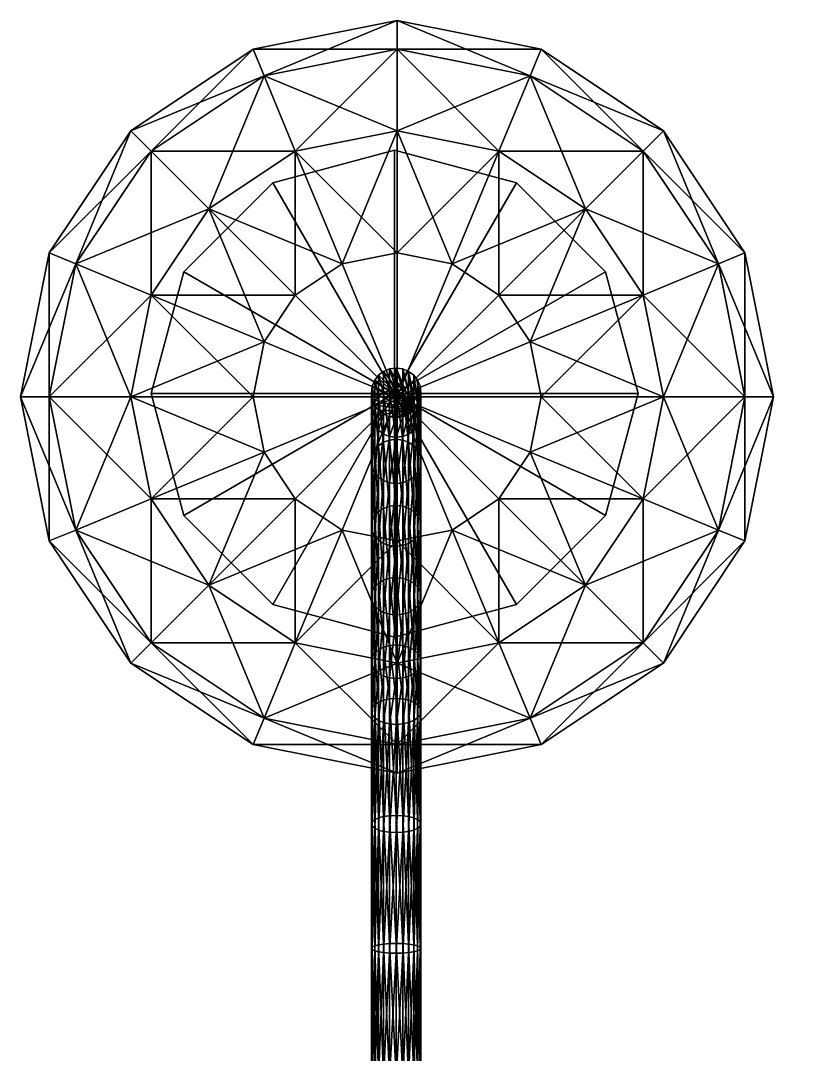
# Model space of a CAD drawing. Extents: x 35 to 534, y -239 to 258.
# Drawn here: x 225.7 to 343.9, y 101 to 257.6 of the extents above; entities that cross this region are included whole.
import ezdxf

# ---------------------------------------------------------------- set-up
doc = ezdxf.new("R2010")
doc.units = 0
doc.header["$MEASUREMENT"] = 0
doc.layers.add('SPHERE02', color=250, linetype='CONTINUOUS')

msp = doc.modelspace()

# ---------------------------------------------------------------- meshes
at = {"layer": 'SPHERE02'}
mesh = msp.add_polyface(dxfattribs=at)
corners = [(282.68, 200.58, 1203.6), (274.33, 220.73, 1199.26), (267.25, 216, 1199.26), (262.52, 208.92, 1199.26), (260.86, 200.58, 1199.26), (282.68, 222.39, 1199.26), (282.68, 240.89, 1186.91), (267.25, 237.82, 1186.91), (254.17, 229.08, 1186.91), (245.43, 216, 1186.91), (282.68, 253.25, 1168.41), (262.52, 249.24, 1168.41), (245.43, 237.82, 1168.41), (282.68, 257.59, 1146.59), (260.86, 253.25, 1146.59), (282.68, 253.25, 1124.78), (262.52, 249.24, 1124.78), (282.68, 240.89, 1106.28), (267.25, 237.82, 1106.28), (254.17, 229.08, 1106.28), (274.33, 220.73, 1093.92), (267.25, 216, 1093.92), (262.52, 208.92, 1093.92), (282.68, 200.58, 1089.58), (260.86, 200.58, 1093.92), (282.3, 201.08, 1095.43), (282.3, 237.97, 1095.43), (263.86, 233.03, 1095.43), (250.36, 219.53, 1095.43), (245.42, 201.08, 1095.43), (282.3, 237.97, 1095.43), (263.86, 233.03, 1095.43), (250.36, 219.53, 1095.43), (282.3, 237.97, 1079.83), (263.86, 233.03, 1079.83), (250.36, 219.53, 1079.83), (282.3, 237.97, 1079.83), (263.86, 233.03, 1079.83), (250.36, 219.53, 1079.83), (282.3, 201.08, 1079.83), (278.9, 200.21, 1084.39), (278.77, 201.21, 1084.36), (278.77, 198.08, 1066.02), (278.9, 202.2, 1084.34), (278.9, 199.05, 1065.73)]
mesh.append_faces([[corners[k] for k in face] for face in [(5, 7, 1, 5), (1, 8, 2, 1), (2, 9, 3, 2), (6, 11, 7, 6), (10, 14, 11, 10), (13, 16, 14, 13), (15, 18, 16, 15), (17, 20, 18, 17), (18, 21, 19, 18), (26, 31, 27, 26), (30, 34, 31, 30), (33, 37, 34, 33), (36, 39, 37, 36), (37, 39, 38, 37)]], dxfattribs={"vtx0": -1, "vtx3": -1})
mesh.append_faces([[corners[k] for k in face] for face in [(5, 6, 7, 5), (1, 7, 8, 1), (6, 10, 11, 6), (7, 11, 12, 7), (10, 13, 14, 10), (13, 15, 16, 13), (15, 17, 18, 15), (16, 18, 19, 16), (18, 20, 21, 18), (19, 21, 22, 19), (25, 26, 27, 25), (25, 27, 28, 25), (25, 28, 29, 25), (26, 30, 31, 26), (27, 31, 32, 27), (30, 33, 34, 30), (31, 34, 35, 31), (33, 36, 37, 33), (34, 37, 38, 34)]], dxfattribs={"vtx2": -1, "vtx3": -1})
mesh.append_faces([[corners[k] for k in face] for face in [(0, 1, 2, 0), (0, 2, 3, 0), (0, 3, 4, 0), (23, 21, 20, 23), (23, 22, 21, 23), (23, 24, 22, 23), (40, 41, 42, 40), (41, 43, 44, 41)]], dxfattribs={"vtx3": -1})
mesh = msp.add_polyface(dxfattribs=at)
corners = [(282.68, 200.58, 1203.6), (304.49, 200.58, 1199.26), (302.83, 208.92, 1199.26), (298.1, 216, 1199.26), (291.02, 220.73, 1199.26), (282.68, 222.39, 1199.26), (298.1, 237.82, 1186.91), (282.68, 240.89, 1186.91), (282.68, 253.25, 1168.41), (302.83, 249.24, 1168.41), (282.68, 257.59, 1146.59), (304.49, 253.25, 1146.59), (282.68, 253.25, 1124.78), (302.83, 249.24, 1124.78), (282.68, 240.89, 1106.28), (298.1, 237.82, 1106.28), (291.02, 220.73, 1093.92), (282.68, 222.39, 1093.92), (282.68, 200.58, 1089.58), (302.83, 208.92, 1093.92), (304.49, 200.58, 1093.92), (298.1, 216, 1093.92), (282.3, 201.08, 1095.43), (314.25, 219.53, 1095.43), (300.75, 233.03, 1095.43), (282.3, 237.97, 1095.43), (282.3, 237.97, 1095.43), (300.75, 233.03, 1095.43), (282.3, 237.97, 1079.83), (300.75, 233.03, 1079.83), (282.3, 237.97, 1079.83), (300.75, 233.03, 1079.83), (282.3, 201.08, 1079.83), (283.52, 204.83, 1084.26), (284.42, 204.45, 1084.28), (284.42, 201.21, 1065.08), (285.18, 200.64, 1065.25), (285.18, 203.86, 1084.29), (285.77, 199.91, 1065.47), (285.77, 203.1, 1084.31), (286.15, 199.05, 1065.73), (286.15, 202.2, 1084.34), (286.28, 198.08, 1066.02), (286.28, 201.21, 1084.36), (286.15, 197.12, 1066.31), (286.15, 200.21, 1084.39), (283.52, 201.57, 1064.97), (284.42, 193.71, 1046.89), (285.77, 199.31, 1084.42), (285.18, 198.55, 1084.44)]
mesh.append_faces([[corners[k] for k in face] for face in [(39, 48, 41, 39), (37, 48, 39, 37), (34, 49, 37, 34), (33, 49, 34, 33)]], dxfattribs={"vtx0": -1, "vtx1": -1, "vtx3": -1})
mesh.append_faces([[corners[k] for k in face] for face in [(41, 48, 45, 41), (37, 49, 48, 37)]], dxfattribs={"vtx0": -1, "vtx2": -1, "vtx3": -1})
mesh.append_faces([[corners[k] for k in face] for face in [(4, 7, 5, 4), (6, 8, 7, 6), (9, 10, 8, 9), (11, 12, 10, 11), (13, 14, 12, 13), (15, 17, 14, 15), (24, 26, 25, 24), (27, 28, 26, 27), (29, 30, 28, 29), (31, 32, 30, 31), (41, 45, 43, 41)]], dxfattribs={"vtx0": -1, "vtx3": -1})
mesh.append_faces([[corners[k] for k in face] for face in [(4, 6, 7, 4), (15, 16, 17, 15), (22, 23, 24, 22), (22, 24, 25, 22)]], dxfattribs={"vtx2": -1, "vtx3": -1})
mesh.append_faces([[corners[k] for k in face] for face in [(0, 1, 2, 0), (0, 2, 3, 0), (0, 3, 4, 0), (0, 4, 5, 0), (18, 19, 20, 18), (18, 21, 19, 18), (18, 16, 21, 18), (18, 17, 16, 18), (33, 34, 35, 33), (34, 36, 35, 34), (34, 37, 36, 34), (37, 38, 36, 37), (37, 39, 38, 37), (39, 40, 38, 39), (39, 41, 40, 39), (41, 42, 40, 41), (41, 43, 42, 41), (43, 44, 42, 43), (43, 45, 44, 43), (46, 35, 47, 46)]], dxfattribs={"vtx3": -1})
mesh = msp.add_polyface(dxfattribs=at)
corners = [(304.49, 200.58, 1199.26), (319.92, 216, 1186.91), (302.83, 208.92, 1199.26), (311.18, 229.08, 1186.91), (298.1, 216, 1199.26), (298.1, 237.82, 1186.91), (291.02, 220.73, 1199.26), (331.34, 220.73, 1168.41), (319.92, 237.82, 1168.41), (302.83, 249.24, 1168.41), (282.68, 253.25, 1168.41), (322.99, 240.89, 1146.59), (304.49, 253.25, 1146.59), (282.68, 257.59, 1146.59), (319.92, 237.82, 1124.78), (302.83, 249.24, 1124.78), (282.68, 253.25, 1124.78), (331.34, 220.73, 1124.78), (311.18, 229.08, 1106.28), (298.1, 237.82, 1106.28), (282.68, 240.89, 1106.28), (322.99, 200.58, 1106.28), (302.83, 208.92, 1093.92), (319.92, 216, 1106.28), (298.1, 216, 1093.92), (291.02, 220.73, 1093.92), (319.19, 201.08, 1095.43), (314.25, 219.53, 1095.43), (314.25, 219.53, 1095.43), (300.75, 233.03, 1095.43), (300.75, 233.03, 1095.43), (282.3, 237.97, 1095.43), (319.19, 201.08, 1095.43), (319.19, 201.08, 1079.83), (314.25, 219.53, 1079.83), (300.75, 233.03, 1079.83), (282.3, 237.97, 1079.83), (319.19, 201.08, 1079.83), (314.25, 219.53, 1079.83), (300.75, 233.03, 1079.83), (282.3, 237.97, 1079.83), (282.3, 201.08, 1079.83)]
mesh.append_faces([[corners[k] for k in face] for face in [(0, 1, 2, 0), (2, 3, 4, 2), (4, 5, 6, 4), (1, 8, 3, 1), (3, 9, 5, 3), (8, 12, 9, 8), (11, 15, 12, 11), (17, 18, 14, 17), (14, 19, 15, 14), (21, 22, 23, 21), (23, 24, 18, 23), (18, 25, 19, 18), (26, 27, 28, 26), (28, 29, 30, 28), (32, 34, 27, 32), (27, 35, 29, 27), (33, 38, 34, 33), (34, 39, 35, 34), (37, 41, 38, 37), (38, 41, 39, 38)]], dxfattribs={"vtx0": -1, "vtx3": -1})
mesh.append_faces([[corners[k] for k in face] for face in [(2, 1, 3, 2), (4, 3, 5, 4), (1, 7, 8, 1), (3, 8, 9, 3), (5, 9, 10, 5), (8, 11, 12, 8), (9, 12, 13, 9), (11, 14, 15, 11), (12, 15, 16, 12), (14, 18, 19, 14), (15, 19, 20, 15), (23, 22, 24, 23), (18, 24, 25, 18), (28, 27, 29, 28), (30, 29, 31, 30), (32, 33, 34, 32), (27, 34, 35, 27), (29, 35, 36, 29), (33, 37, 38, 33), (34, 38, 39, 34), (35, 39, 40, 35)]], dxfattribs={"vtx2": -1, "vtx3": -1})
mesh = msp.add_polyface(dxfattribs=at)
corners = [(267.25, 216, 1199.26), (254.17, 229.08, 1186.91), (245.43, 216, 1186.91), (262.52, 208.92, 1199.26), (242.36, 200.58, 1186.91), (260.86, 200.58, 1199.26), (245.43, 185.15, 1186.91), (267.25, 237.82, 1186.91), (245.43, 237.82, 1168.41), (234.01, 220.73, 1168.41), (230, 200.58, 1168.41), (262.52, 249.24, 1168.41), (260.86, 253.25, 1146.59), (242.36, 240.89, 1146.59), (230, 222.39, 1146.59), (225.66, 200.58, 1146.59), (262.52, 249.24, 1124.78), (245.43, 237.82, 1124.78), (234.01, 220.73, 1124.78), (230, 200.58, 1124.78), (254.17, 229.08, 1106.28), (245.43, 216, 1106.28), (242.36, 200.58, 1106.28), (245.43, 185.15, 1106.28), (262.52, 208.92, 1093.92), (260.86, 200.58, 1093.92), (262.52, 192.23, 1093.92), (263.86, 233.03, 1095.43), (250.36, 219.53, 1095.43), (250.36, 219.53, 1095.43), (245.42, 201.08, 1095.43), (245.42, 201.08, 1095.43), (263.86, 233.03, 1095.43), (250.36, 219.53, 1079.83), (245.42, 201.08, 1079.83), (263.86, 233.03, 1079.83), (250.36, 219.53, 1079.83), (245.42, 201.08, 1079.83), (282.3, 201.08, 1079.83)]
mesh.append_faces([[corners[k] for k in face] for face in [(3, 4, 5, 3), (7, 8, 1, 7), (1, 9, 2, 1), (2, 10, 4, 2), (11, 13, 8, 11), (8, 14, 9, 8), (9, 15, 10, 9), (12, 17, 13, 12), (13, 18, 14, 13), (14, 19, 15, 14), (16, 20, 17, 16), (17, 21, 18, 17), (18, 22, 19, 18), (20, 24, 21, 20), (21, 25, 22, 21), (27, 28, 29, 27), (29, 30, 31, 29), (32, 33, 28, 32), (28, 34, 30, 28), (35, 36, 33, 35), (33, 37, 34, 33), (36, 38, 37, 36)]], dxfattribs={"vtx0": -1, "vtx3": -1})
mesh.append_faces([[corners[k] for k in face] for face in [(0, 1, 2, 0), (3, 2, 4, 3), (5, 4, 6, 5), (1, 8, 9, 1), (2, 9, 10, 2), (11, 12, 13, 11), (8, 13, 14, 8), (9, 14, 15, 9), (12, 16, 17, 12), (13, 17, 18, 13), (14, 18, 19, 14), (17, 20, 21, 17), (18, 21, 22, 18), (19, 22, 23, 19), (21, 24, 25, 21), (22, 25, 26, 22), (29, 28, 30, 29), (28, 33, 34, 28), (33, 36, 37, 33)]], dxfattribs={"vtx2": -1, "vtx3": -1})
mesh = msp.add_polyface(dxfattribs=at)
corners = [(282.68, 200.58, 1203.6), (282.68, 222.39, 1199.26), (274.33, 220.73, 1199.26), (282.68, 240.89, 1106.28), (282.68, 222.39, 1093.92), (274.33, 220.73, 1093.92), (282.68, 200.58, 1089.58), (279.87, 198.55, 1084.44), (279.28, 199.31, 1084.42), (279.28, 196.26, 1066.57), (278.9, 197.12, 1066.31), (278.9, 200.21, 1084.39), (278.9, 202.2, 1084.34), (279.28, 199.91, 1065.47), (278.9, 199.05, 1065.73), (279.28, 203.1, 1084.31), (279.87, 200.64, 1065.25), (279.87, 203.86, 1084.29), (280.63, 201.21, 1065.08), (280.63, 204.45, 1084.28), (281.53, 201.57, 1064.97), (281.53, 204.83, 1084.26), (282.53, 201.7, 1064.93), (282.53, 204.96, 1084.26), (283.52, 201.57, 1064.97), (283.52, 204.83, 1084.26), (284.42, 201.21, 1065.08), (279.87, 193.18, 1047.16), (280.63, 193.71, 1046.89), (281.53, 194.04, 1046.71), (282.53, 194.16, 1046.65), (283.52, 194.04, 1046.71), (284.42, 193.71, 1046.89), (285.18, 198.55, 1084.44), (278.77, 201.21, 1084.36), (280.63, 197.97, 1084.45), (281.53, 197.59, 1084.46), (282.53, 197.45, 1084.47), (283.52, 197.59, 1084.46)]
mesh.append_faces([[corners[k] for k in face] for face in [(23, 33, 25, 23), (21, 33, 23, 21), (19, 33, 21, 19), (17, 33, 19, 17), (15, 33, 17, 15), (12, 33, 15, 12), (34, 33, 12, 34), (11, 33, 34, 11), (8, 33, 11, 8), (7, 33, 8, 7), (35, 33, 7, 35), (36, 33, 35, 36), (37, 33, 36, 37), (38, 33, 37, 38)]], dxfattribs={"vtx0": -1, "vtx1": -1, "vtx3": -1})
mesh.append_faces([[corners[k] for k in face] for face in [(3, 4, 5, 3)]], dxfattribs={"vtx2": -1, "vtx3": -1})
mesh.append_faces([[corners[k] for k in face] for face in [(0, 1, 2, 0), (6, 5, 4, 6), (7, 8, 9, 7), (8, 10, 9, 8), (8, 11, 10, 8), (12, 13, 14, 12), (12, 15, 13, 12), (15, 16, 13, 15), (15, 17, 16, 15), (17, 18, 16, 17), (17, 19, 18, 17), (19, 20, 18, 19), (19, 21, 20, 19), (21, 22, 20, 21), (21, 23, 22, 21), (23, 24, 22, 23), (23, 25, 24, 23), (25, 26, 24, 25), (13, 16, 27, 13), (16, 18, 28, 16), (18, 20, 29, 18), (20, 30, 29, 20), (20, 22, 30, 20), (22, 31, 30, 22), (22, 24, 31, 22), (24, 32, 31, 24)]], dxfattribs={"vtx3": -1})
mesh = msp.add_polyface(dxfattribs=at)
corners = [(322.99, 200.58, 1186.91), (335.35, 200.58, 1168.41), (331.34, 220.73, 1168.41), (319.92, 216, 1186.91), (319.92, 185.15, 1186.91), (331.34, 180.42, 1168.41), (339.69, 200.58, 1146.59), (335.35, 222.39, 1146.59), (322.99, 240.89, 1146.59), (319.92, 237.82, 1168.41), (319.92, 163.33, 1168.41), (322.99, 160.26, 1146.59), (335.35, 178.76, 1146.59), (335.35, 200.58, 1124.78), (331.34, 220.73, 1124.78), (319.92, 237.82, 1124.78), (319.92, 163.33, 1124.78), (331.34, 180.42, 1124.78), (322.99, 200.58, 1106.28), (319.92, 216, 1106.28), (311.18, 229.08, 1106.28), (319.92, 185.15, 1106.28), (336.64, 61.34, -3.76), (312.43, 81.09, -11.7), (311.27, 78.3, -3.76), (338.78, 63.48, -11.7), (313.55, 83.8, -21.49), (340.85, 65.56, -21.49), (342.51, 67.22, -32.11), (314.45, 85.97, -32.11), (343.49, 68.19, -42.38), (314.97, 87.24, -42.38), (343.88, 68.59, -52.36), (315.19, 87.76, -52.36), (343.83, 68.53, -62.1), (315.16, 87.68, -62.1), (343.42, 68.12, -71.67), (314.94, 87.16, -71.67), (342.79, 67.49, -81.12), (314.6, 86.33, -81.12), (342.05, 66.75, -90.5), (314.19, 85.36, -90.5)]
mesh.append_faces([[corners[k] for k in face] for face in [(0, 2, 3, 0), (4, 1, 0, 4), (1, 7, 2, 1), (2, 8, 9, 2), (10, 12, 5, 10), (5, 6, 1, 5), (6, 14, 7, 6), (7, 15, 8, 7), (11, 17, 12, 11), (12, 13, 6, 12), (13, 19, 14, 13), (17, 18, 13, 17), (22, 23, 24, 22), (25, 26, 23, 25), (27, 29, 26, 27), (28, 31, 29, 28), (30, 33, 31, 30), (32, 35, 33, 32), (34, 37, 35, 34), (36, 39, 37, 36), (38, 41, 39, 38)]], dxfattribs={"vtx0": -1, "vtx3": -1})
mesh.append_faces([[corners[k] for k in face] for face in [(0, 1, 2, 0), (4, 5, 1, 4), (1, 6, 7, 1), (2, 7, 8, 2), (10, 11, 12, 10), (5, 12, 6, 5), (6, 13, 14, 6), (7, 14, 15, 7), (11, 16, 17, 11), (12, 17, 13, 12), (13, 18, 19, 13), (14, 19, 20, 14), (17, 21, 18, 17), (27, 28, 29, 27), (28, 30, 31, 28), (30, 32, 33, 30), (32, 34, 35, 32), (34, 36, 37, 34), (36, 38, 39, 36), (38, 40, 41, 38)]], dxfattribs={"vtx2": -1, "vtx3": -1})
mesh = msp.add_polyface(dxfattribs=at)
corners = [(304.49, 200.58, 1199.26), (322.99, 200.58, 1186.91), (319.92, 216, 1186.91), (291.02, 180.42, 1199.26), (298.1, 163.33, 1186.91), (311.18, 172.07, 1186.91), (298.1, 185.15, 1199.26), (319.92, 185.15, 1186.91), (302.83, 192.23, 1199.26), (302.83, 151.91, 1168.41), (319.92, 163.33, 1168.41), (331.34, 180.42, 1168.41), (322.99, 160.26, 1146.59), (302.83, 151.91, 1124.78), (298.1, 163.33, 1106.28), (311.18, 172.07, 1106.28), (319.92, 163.33, 1124.78), (319.92, 185.15, 1106.28), (331.34, 180.42, 1124.78), (322.99, 200.58, 1106.28), (304.49, 200.58, 1093.92), (302.83, 208.92, 1093.92), (291.02, 180.42, 1093.92), (298.1, 185.15, 1093.92), (302.83, 192.23, 1093.92), (282.3, 201.08, 1095.43), (314.25, 182.64, 1095.43), (319.19, 201.08, 1095.43), (314.25, 219.53, 1095.43), (300.75, 169.14, 1095.43), (300.75, 169.14, 1095.43), (314.25, 182.64, 1095.43), (319.19, 201.08, 1095.43), (314.25, 219.53, 1095.43), (300.75, 169.14, 1079.83), (314.25, 182.64, 1079.83), (319.19, 201.08, 1079.83), (300.75, 169.14, 1079.83), (314.25, 182.64, 1079.83), (319.19, 201.08, 1079.83), (282.3, 201.08, 1079.83)]
mesh.append_faces([[corners[k] for k in face] for face in [(3, 5, 6, 3), (6, 7, 8, 6), (8, 1, 0, 8), (4, 10, 5, 4), (5, 11, 7, 5), (9, 12, 10, 9), (13, 15, 16, 13), (16, 17, 18, 16), (14, 23, 15, 14), (15, 24, 17, 15), (17, 20, 19, 17), (29, 31, 26, 29), (26, 32, 27, 26), (30, 35, 31, 30), (31, 36, 32, 31), (34, 38, 35, 34), (35, 39, 36, 35), (37, 40, 38, 37), (38, 40, 39, 38)]], dxfattribs={"vtx0": -1, "vtx3": -1})
mesh.append_faces([[corners[k] for k in face] for face in [(0, 1, 2, 0), (3, 4, 5, 3), (6, 5, 7, 6), (8, 7, 1, 8), (4, 9, 10, 4), (5, 10, 11, 5), (13, 14, 15, 13), (16, 15, 17, 16), (19, 20, 21, 19), (14, 22, 23, 14), (15, 23, 24, 15), (17, 24, 20, 17), (25, 26, 27, 25), (25, 27, 28, 25), (29, 30, 31, 29), (26, 31, 32, 26), (27, 32, 33, 27), (30, 34, 35, 30), (31, 35, 36, 31), (34, 37, 38, 34), (35, 38, 39, 35)]], dxfattribs={"vtx2": -1, "vtx3": -1})
mesh = msp.add_polyface(dxfattribs=at)
corners = [(260.86, 200.58, 1199.26), (245.43, 185.15, 1186.91), (262.52, 192.23, 1199.26), (254.17, 172.07, 1186.91), (242.36, 200.58, 1186.91), (230, 200.58, 1168.41), (234.01, 180.42, 1168.41), (245.43, 163.33, 1168.41), (262.52, 151.91, 1168.41), (225.66, 200.58, 1146.59), (230, 178.76, 1146.59), (242.36, 160.26, 1146.59), (260.86, 147.9, 1146.59), (230, 200.58, 1124.78), (234.01, 180.42, 1124.78), (245.43, 163.33, 1124.78), (262.52, 151.91, 1124.78), (245.43, 185.15, 1106.28), (254.17, 172.07, 1106.28), (267.25, 163.33, 1106.28), (242.36, 200.58, 1106.28), (262.52, 192.23, 1093.92), (267.25, 185.15, 1093.92), (245.42, 201.08, 1095.43), (245.42, 201.08, 1095.43), (250.36, 182.64, 1095.43), (250.36, 182.64, 1095.43), (263.86, 169.14, 1095.43), (263.86, 169.14, 1095.43), (245.42, 201.08, 1079.83), (250.36, 182.64, 1079.83), (263.86, 169.14, 1079.83), (245.42, 201.08, 1079.83), (250.36, 182.64, 1079.83), (263.86, 169.14, 1079.83), (282.3, 201.08, 1079.83)]
mesh.append_faces([[corners[k] for k in face] for face in [(0, 1, 2, 0), (4, 6, 1, 4), (1, 7, 3, 1), (5, 10, 6, 5), (6, 11, 7, 6), (7, 12, 8, 7), (9, 14, 10, 9), (10, 15, 11, 10), (11, 16, 12, 11), (13, 17, 14, 13), (14, 18, 15, 14), (15, 19, 16, 15), (20, 21, 17, 20), (17, 22, 18, 17), (23, 25, 26, 23), (26, 27, 28, 26), (24, 30, 25, 24), (25, 31, 27, 25), (29, 33, 30, 29), (30, 34, 31, 30), (32, 35, 33, 32)]], dxfattribs={"vtx0": -1, "vtx3": -1})
mesh.append_faces([[corners[k] for k in face] for face in [(2, 1, 3, 2), (4, 5, 6, 4), (1, 6, 7, 1), (3, 7, 8, 3), (5, 9, 10, 5), (6, 10, 11, 6), (7, 11, 12, 7), (9, 13, 14, 9), (10, 14, 15, 10), (11, 15, 16, 11), (14, 17, 18, 14), (15, 18, 19, 15), (17, 21, 22, 17), (23, 24, 25, 23), (26, 25, 27, 26), (24, 29, 30, 24), (25, 30, 31, 25), (29, 32, 33, 29), (30, 33, 34, 30)]], dxfattribs={"vtx2": -1, "vtx3": -1})
mesh = msp.add_polyface(dxfattribs=at)
corners = [(282.68, 200.58, 1203.6), (260.86, 200.58, 1199.26), (262.52, 192.23, 1199.26), (267.25, 185.15, 1199.26), (274.33, 180.42, 1199.26), (254.17, 172.07, 1186.91), (267.25, 163.33, 1186.91), (282.68, 160.26, 1186.91), (282.68, 178.76, 1199.26), (254.17, 172.07, 1106.28), (267.25, 185.15, 1093.92), (274.33, 180.42, 1093.92), (267.25, 163.33, 1106.28), (282.68, 178.76, 1093.92), (282.68, 200.58, 1089.58), (262.52, 192.23, 1093.92), (260.86, 200.58, 1093.92), (282.3, 201.08, 1095.43), (245.42, 201.08, 1095.43), (250.36, 182.64, 1095.43), (263.86, 169.14, 1095.43), (282.3, 164.2, 1095.43), (263.86, 169.14, 1095.43), (282.3, 164.2, 1095.43), (263.86, 169.14, 1079.83), (282.3, 164.2, 1079.83), (263.86, 169.14, 1079.83), (282.3, 164.2, 1079.83), (250.36, 182.64, 1079.83), (282.3, 201.08, 1079.83), (278.9, 200.21, 1084.39), (278.77, 198.08, 1066.02), (278.9, 197.12, 1066.31), (278.77, 201.21, 1084.36), (278.9, 199.05, 1065.73), (278.77, 190.82, 1048.38), (278.9, 189.93, 1048.84), (278.9, 191.71, 1047.92), (278.77, 181.04, 1032.35), (278.9, 180.22, 1032.92), (278.9, 181.86, 1031.77), (278.77, 170.38, 1018.79), (278.9, 169.63, 1019.45), (278.9, 171.13, 1018.13), (278.77, 160.47, 1008.61), (278.9, 161.14, 1007.87)]
mesh.append_faces([[corners[k] for k in face] for face in [(2, 5, 3, 2), (3, 6, 4, 3), (4, 7, 8, 4), (9, 11, 12, 9), (20, 23, 21, 20), (22, 25, 23, 22), (24, 27, 25, 24), (28, 29, 26, 28), (26, 29, 27, 26)]], dxfattribs={"vtx0": -1, "vtx3": -1})
mesh.append_faces([[corners[k] for k in face] for face in [(3, 5, 6, 3), (4, 6, 7, 4), (9, 10, 11, 9), (12, 11, 13, 12), (17, 18, 19, 17), (17, 19, 20, 17), (17, 20, 21, 17), (20, 22, 23, 20), (22, 24, 25, 22), (24, 26, 27, 24)]], dxfattribs={"vtx2": -1, "vtx3": -1})
mesh.append_faces([[corners[k] for k in face] for face in [(0, 1, 2, 0), (0, 2, 3, 0), (0, 3, 4, 0), (14, 15, 16, 14), (14, 10, 15, 14), (14, 11, 10, 14), (30, 31, 32, 30), (33, 34, 31, 33), (32, 35, 36, 32), (32, 31, 35, 32), (31, 37, 35, 31), (31, 34, 37, 31), (36, 38, 39, 36), (36, 35, 38, 36), (35, 40, 38, 35), (35, 37, 40, 35), (39, 41, 42, 39), (39, 38, 41, 39), (38, 43, 41, 38), (38, 40, 43, 38), (42, 41, 44, 42), (41, 43, 45, 41)]], dxfattribs={"vtx3": -1})
mesh = msp.add_polyface(dxfattribs=at)
corners = [(282.68, 200.58, 1203.6), (274.33, 180.42, 1199.26), (282.68, 178.76, 1199.26), (282.68, 200.58, 1089.58), (282.68, 178.76, 1093.92), (274.33, 180.42, 1093.92), (282.53, 197.45, 1084.47), (281.53, 194.6, 1067.07), (282.53, 194.47, 1067.11), (281.53, 197.59, 1084.46), (280.63, 194.96, 1066.96), (280.63, 197.97, 1084.45), (279.87, 195.53, 1066.79), (279.87, 198.55, 1084.44), (279.28, 196.26, 1066.57), (283.52, 197.59, 1084.46), (283.52, 194.6, 1067.07), (281.53, 187.59, 1050.05), (282.53, 187.47, 1050.12), (280.63, 187.93, 1049.88), (279.87, 188.45, 1049.61), (279.28, 189.13, 1049.26), (278.9, 189.93, 1048.84), (278.9, 197.12, 1066.31), (278.9, 199.05, 1065.73), (279.28, 192.51, 1047.51), (278.9, 191.71, 1047.92), (279.28, 199.91, 1065.47), (279.87, 193.18, 1047.16), (279.87, 200.64, 1065.25), (280.63, 193.71, 1046.89), (280.63, 201.21, 1065.08), (281.53, 194.04, 1046.71), (283.52, 187.59, 1050.05), (278.9, 180.22, 1032.92), (279.28, 182.59, 1031.26), (279.87, 183.21, 1030.82), (280.63, 183.7, 1030.48), (281.53, 184.01, 1030.26), (282.53, 184.12, 1030.18), (282.53, 194.16, 1046.65), (283.52, 184.01, 1030.26), (283.52, 194.04, 1046.71), (284.42, 183.7, 1030.48)]
mesh.append_faces([[corners[k] for k in face] for face in [(0, 1, 2, 0), (3, 4, 5, 3), (6, 7, 8, 6), (6, 9, 7, 6), (9, 10, 7, 9), (9, 11, 10, 9), (11, 12, 10, 11), (11, 13, 12, 11), (13, 14, 12, 13), (15, 8, 16, 15), (15, 6, 8, 15), (8, 17, 18, 8), (8, 7, 17, 8), (7, 19, 17, 7), (7, 10, 19, 7), (10, 20, 19, 10), (10, 12, 20, 10), (12, 21, 20, 12), (12, 14, 21, 12), (14, 22, 21, 14), (14, 23, 22, 14), (24, 25, 26, 24), (24, 27, 25, 24), (27, 28, 25, 27), (29, 30, 28, 29), (31, 32, 30, 31), (16, 18, 33, 16), (16, 8, 18, 16), (21, 22, 34, 21), (26, 25, 35, 26), (25, 36, 35, 25), (25, 28, 36, 25), (28, 37, 36, 28), (28, 30, 37, 28), (30, 38, 37, 30), (30, 32, 38, 30), (32, 39, 38, 32), (32, 40, 39, 32), (40, 41, 39, 40), (40, 42, 41, 40), (42, 43, 41, 42)]], dxfattribs={"vtx3": -1})
mesh = msp.add_polyface(dxfattribs=at)
corners = [(282.68, 178.76, 1199.26), (282.68, 160.26, 1186.91), (298.1, 163.33, 1186.91), (291.02, 180.42, 1199.26), (282.68, 160.26, 1106.28), (282.68, 178.76, 1093.92), (291.02, 180.42, 1093.92), (282.3, 201.08, 1095.43), (282.3, 164.2, 1095.43), (300.75, 169.14, 1095.43), (314.25, 182.64, 1095.43), (282.3, 164.2, 1079.83), (282.3, 201.08, 1079.83), (300.75, 169.14, 1079.83), (285.18, 193.18, 1047.16), (285.77, 182.59, 1031.26), (285.18, 183.21, 1030.82), (285.77, 192.51, 1047.51), (286.15, 181.86, 1031.77), (286.15, 191.71, 1047.92), (286.28, 181.04, 1032.35), (286.28, 190.82, 1048.38), (286.15, 180.22, 1032.92), (286.15, 189.93, 1048.84), (285.77, 179.48, 1033.44), (285.77, 189.13, 1049.26), (285.18, 178.86, 1033.87), (285.18, 188.45, 1049.61), (284.42, 178.38, 1034.21), (284.42, 187.93, 1049.88), (283.52, 178.07, 1034.43), (283.52, 187.59, 1050.05), (283.52, 184.01, 1030.26), (284.42, 183.7, 1030.48), (284.42, 172.82, 1016.65), (285.18, 172.37, 1017.04), (285.77, 171.8, 1017.54), (286.15, 171.13, 1018.13), (286.28, 170.38, 1018.79), (286.15, 169.63, 1019.45), (285.77, 168.95, 1020.04), (285.18, 168.38, 1020.55), (284.42, 167.94, 1020.94), (283.52, 167.65, 1021.19), (283.52, 173.1, 1016.4), (284.42, 162.66, 1006.21), (285.18, 162.26, 1006.64), (285.77, 161.75, 1007.2)]
mesh.append_faces([[corners[k] for k in face] for face in [(0, 2, 3, 0), (11, 12, 13, 11)]], dxfattribs={"vtx0": -1, "vtx3": -1})
mesh.append_faces([[corners[k] for k in face] for face in [(0, 1, 2, 0), (4, 5, 6, 4), (7, 8, 9, 7), (7, 9, 10, 7)]], dxfattribs={"vtx2": -1, "vtx3": -1})
mesh.append_faces([[corners[k] for k in face] for face in [(14, 15, 16, 14), (17, 18, 15, 17), (19, 20, 18, 19), (21, 22, 20, 21), (21, 23, 22, 21), (23, 24, 22, 23), (23, 25, 24, 23), (25, 26, 24, 25), (25, 27, 26, 25), (27, 28, 26, 27), (27, 29, 28, 27), (29, 30, 28, 29), (29, 31, 30, 29), (32, 33, 34, 32), (33, 35, 34, 33), (33, 16, 35, 33), (16, 36, 35, 16), (16, 15, 36, 16), (15, 37, 36, 15), (15, 18, 37, 15), (18, 38, 37, 18), (18, 20, 38, 18), (20, 39, 38, 20), (20, 22, 39, 20), (22, 40, 39, 22), (22, 24, 40, 22), (24, 41, 40, 24), (24, 26, 41, 24), (26, 42, 41, 26), (26, 28, 42, 26), (28, 43, 42, 28), (28, 30, 43, 28), (44, 34, 45, 44), (34, 35, 46, 34), (35, 36, 47, 35)]], dxfattribs={"vtx3": -1})
mesh = msp.add_polyface(dxfattribs=at)
corners = [(282.68, 200.58, 1203.6), (282.68, 178.76, 1199.26), (291.02, 180.42, 1199.26), (298.1, 185.15, 1199.26), (302.83, 192.23, 1199.26), (304.49, 200.58, 1199.26), (282.68, 200.58, 1089.58), (291.02, 180.42, 1093.92), (282.68, 178.76, 1093.92), (298.1, 185.15, 1093.92), (302.83, 192.23, 1093.92), (304.49, 200.58, 1093.92), (286.15, 200.21, 1084.39), (285.77, 196.26, 1066.57), (286.15, 197.12, 1066.31), (285.77, 199.31, 1084.42), (285.18, 195.53, 1066.79), (285.18, 198.55, 1084.44), (284.42, 194.96, 1066.96), (284.42, 197.97, 1084.45), (283.52, 194.6, 1067.07), (283.52, 197.59, 1084.46), (284.42, 201.21, 1065.08), (285.18, 193.18, 1047.16), (284.42, 193.71, 1046.89), (285.18, 200.64, 1065.25), (285.77, 192.51, 1047.51), (285.77, 199.91, 1065.47), (286.15, 191.71, 1047.92), (286.15, 199.05, 1065.73), (286.28, 190.82, 1048.38), (286.28, 198.08, 1066.02), (286.15, 189.93, 1048.84), (285.77, 189.13, 1049.26), (285.18, 188.45, 1049.61), (284.42, 187.93, 1049.88), (283.52, 187.59, 1050.05), (283.52, 194.04, 1046.71), (284.42, 183.7, 1030.48), (285.18, 183.21, 1030.82), (285.77, 182.59, 1031.26), (286.15, 181.86, 1031.77), (286.28, 181.04, 1032.35)]
mesh.append_faces([[corners[k] for k in face] for face in [(19, 17, 21, 19)]], dxfattribs={"vtx1": -1, "vtx3": -1})
mesh.append_faces([[corners[k] for k in face] for face in [(0, 1, 2, 0), (0, 2, 3, 0), (0, 3, 4, 0), (0, 4, 5, 0), (6, 7, 8, 6), (6, 9, 7, 6), (6, 10, 9, 6), (6, 11, 10, 6), (12, 13, 14, 12), (12, 15, 13, 12), (15, 16, 13, 15), (15, 17, 16, 15), (17, 18, 16, 17), (17, 19, 18, 17), (19, 20, 18, 19), (19, 21, 20, 19), (22, 23, 24, 22), (22, 25, 23, 22), (25, 26, 23, 25), (25, 27, 26, 25), (27, 28, 26, 27), (27, 29, 28, 27), (29, 30, 28, 29), (29, 31, 30, 29), (31, 32, 30, 31), (31, 14, 32, 31), (14, 33, 32, 14), (14, 13, 33, 14), (13, 34, 33, 13), (13, 16, 34, 13), (16, 35, 34, 16), (16, 18, 35, 16), (18, 36, 35, 18), (18, 20, 36, 18), (37, 24, 38, 37), (24, 39, 38, 24), (24, 23, 39, 24), (23, 26, 40, 23), (26, 28, 41, 26), (28, 30, 42, 28)]], dxfattribs={"vtx3": -1})
mesh = msp.add_polyface(dxfattribs=at)
corners = [(282.53, 187.47, 1050.12), (281.53, 178.07, 1034.43), (282.53, 177.96, 1034.51), (281.53, 187.59, 1050.05), (280.63, 178.38, 1034.21), (280.63, 187.93, 1049.88), (279.87, 178.86, 1033.87), (279.87, 188.45, 1049.61), (279.28, 179.48, 1033.44), (279.28, 189.13, 1049.26), (278.9, 180.22, 1032.92), (278.9, 191.71, 1047.92), (279.28, 182.59, 1031.26), (278.9, 181.86, 1031.77), (283.52, 187.59, 1050.05), (283.52, 178.07, 1034.43), (281.53, 167.65, 1021.19), (282.53, 167.55, 1021.27), (280.63, 167.94, 1020.94), (279.87, 168.38, 1020.55), (279.28, 168.95, 1020.04), (278.9, 169.63, 1019.45), (279.28, 171.8, 1017.54), (278.9, 171.13, 1018.13), (279.87, 172.37, 1017.04), (279.87, 183.21, 1030.82), (280.63, 172.82, 1016.65), (280.63, 183.7, 1030.48), (281.53, 173.1, 1016.4), (281.53, 184.01, 1030.26), (282.53, 173.2, 1016.31), (282.53, 184.12, 1030.18), (283.52, 173.1, 1016.4), (283.52, 184.01, 1030.26), (284.42, 172.82, 1016.65), (283.52, 167.65, 1021.19), (280.63, 162.66, 1006.21), (281.53, 162.91, 1005.92), (282.53, 163, 1005.83), (283.52, 162.91, 1005.92)]
mesh.append_faces([[corners[k] for k in face] for face in [(0, 1, 2, 0), (0, 3, 1, 0), (3, 4, 1, 3), (3, 5, 4, 3), (5, 6, 4, 5), (5, 7, 6, 5), (7, 8, 6, 7), (7, 9, 8, 7), (9, 10, 8, 9), (11, 12, 13, 11), (14, 2, 15, 14), (14, 0, 2, 14), (2, 16, 17, 2), (2, 1, 16, 2), (1, 18, 16, 1), (1, 4, 18, 1), (4, 19, 18, 4), (4, 6, 19, 4), (6, 20, 19, 6), (6, 8, 20, 6), (8, 21, 20, 8), (8, 10, 21, 8), (13, 22, 23, 13), (13, 12, 22, 13), (12, 24, 22, 12), (12, 25, 24, 12), (25, 26, 24, 25), (25, 27, 26, 25), (27, 28, 26, 27), (27, 29, 28, 27), (29, 30, 28, 29), (29, 31, 30, 29), (31, 32, 30, 31), (31, 33, 32, 31), (33, 34, 32, 33), (15, 17, 35, 15), (15, 2, 17, 15), (24, 26, 36, 24), (26, 28, 37, 26), (28, 30, 38, 28), (30, 32, 39, 30)]], dxfattribs={"vtx3": -1})
mesh = msp.add_polyface(dxfattribs=at)
corners = [(282.68, 160.26, 1186.91), (302.83, 151.91, 1168.41), (298.1, 163.33, 1186.91), (282.68, 160.26, 1106.28), (291.02, 180.42, 1093.92), (298.1, 163.33, 1106.28), (282.3, 164.2, 1095.43), (282.3, 164.2, 1095.43), (300.75, 169.14, 1095.43), (300.75, 169.14, 1095.43), (282.3, 164.2, 1079.83), (300.75, 169.14, 1079.83), (282.3, 164.2, 1079.83), (300.75, 169.14, 1079.83), (283.52, 173.1, 1016.4), (284.42, 162.66, 1006.21), (283.52, 162.91, 1005.92), (284.42, 172.82, 1016.65), (285.18, 162.26, 1006.64), (285.18, 172.37, 1017.04), (285.77, 161.75, 1007.2), (285.77, 171.8, 1017.54), (286.15, 161.14, 1007.87), (286.15, 171.13, 1018.13), (286.28, 160.47, 1008.61), (286.28, 170.38, 1018.79), (286.15, 159.79, 1009.34), (286.15, 169.63, 1019.45), (285.77, 159.19, 1010.01), (285.77, 168.95, 1020.04), (285.18, 158.67, 1010.57), (285.18, 168.38, 1020.55), (284.42, 158.28, 1011.01), (284.42, 167.94, 1020.94), (283.52, 158.02, 1011.29), (283.52, 167.65, 1021.19), (284.42, 154.63, 999.89), (283.52, 154.83, 999.56), (285.18, 154.33, 1000.39), (285.77, 153.93, 1001.04), (286.15, 153.46, 1001.82), (286.28, 152.94, 1002.67), (286.15, 152.42, 1003.53), (285.77, 151.95, 1004.3), (285.18, 151.55, 1004.96), (284.42, 151.24, 1005.46)]
mesh.append_faces([[corners[k] for k in face] for face in [(0, 1, 2, 0), (3, 4, 5, 3), (6, 8, 9, 6), (7, 11, 8, 7), (10, 13, 11, 10)]], dxfattribs={"vtx0": -1, "vtx3": -1})
mesh.append_faces([[corners[k] for k in face] for face in [(6, 7, 8, 6), (7, 10, 11, 7), (10, 12, 13, 10)]], dxfattribs={"vtx2": -1, "vtx3": -1})
mesh.append_faces([[corners[k] for k in face] for face in [(14, 15, 16, 14), (17, 18, 15, 17), (19, 20, 18, 19), (21, 22, 20, 21), (21, 23, 22, 21), (23, 24, 22, 23), (23, 25, 24, 23), (25, 26, 24, 25), (25, 27, 26, 25), (27, 28, 26, 27), (27, 29, 28, 27), (29, 30, 28, 29), (29, 31, 30, 29), (31, 32, 30, 31), (31, 33, 32, 31), (33, 34, 32, 33), (33, 35, 34, 33), (16, 36, 37, 16), (16, 15, 36, 16), (15, 38, 36, 15), (15, 18, 38, 15), (18, 39, 38, 18), (18, 20, 39, 18), (20, 40, 39, 20), (20, 22, 40, 20), (22, 41, 40, 22), (22, 24, 41, 22), (24, 42, 41, 24), (24, 26, 42, 24), (26, 28, 43, 26), (28, 30, 44, 28), (30, 32, 45, 30)]], dxfattribs={"vtx3": -1})
mesh = msp.add_polyface(dxfattribs=at)
corners = [(254.17, 172.07, 1186.91), (262.52, 151.91, 1168.41), (267.25, 163.33, 1186.91), (282.68, 147.9, 1168.41), (282.68, 160.26, 1186.91), (260.86, 147.9, 1146.59), (282.68, 143.56, 1146.59), (262.52, 151.91, 1124.78), (282.68, 147.9, 1124.78), (267.25, 163.33, 1106.28), (282.68, 160.26, 1106.28), (282.68, 178.76, 1093.92), (281.34, 90.21, -21.49), (281.34, 92.55, -32.11), (248.23, 85.97, -32.11), (281.34, 93.93, -42.38), (247.71, 87.24, -42.38), (281.34, 94.49, -52.36), (247.49, 87.76, -52.36), (281.34, 94.41, -62.1), (247.52, 87.68, -62.1), (281.34, 93.84, -71.67), (247.74, 87.16, -71.67), (281.34, 92.95, -81.12), (248.08, 86.33, -81.12), (281.34, 91.89, -90.5), (248.49, 85.36, -90.5), (278.9, 169.63, 1019.45), (278.77, 160.47, 1008.61), (278.9, 159.79, 1009.34), (278.77, 170.38, 1018.79), (278.9, 161.14, 1007.87), (278.77, 152.94, 1002.67), (278.9, 152.42, 1003.53), (278.9, 153.46, 1001.82), (278.77, 135.88, 994.58), (278.9, 135.54, 995.52), (278.9, 136.23, 993.64), (278.77, 117.03, 989.34), (278.9, 116.84, 990.32), (278.9, 117.23, 988.36), (278.77, 97.46, 986.77), (278.9, 97.4, 987.77), (278.9, 97.53, 985.77), (278.77, 78.23, 986.69), (278.9, 78.17, 985.69)]
mesh.append_faces([[corners[k] for k in face] for face in [(0, 1, 2, 0), (2, 3, 4, 2), (1, 6, 3, 1), (5, 8, 6, 5), (7, 10, 8, 7), (9, 11, 10, 9), (15, 18, 16, 15), (17, 20, 18, 17), (19, 22, 20, 19), (21, 24, 22, 21)]], dxfattribs={"vtx0": -1, "vtx3": -1})
mesh.append_faces([[corners[k] for k in face] for face in [(2, 1, 3, 2), (1, 5, 6, 1), (5, 7, 8, 5), (7, 9, 10, 7), (12, 13, 14, 12), (13, 15, 16, 13), (15, 17, 18, 15), (17, 19, 20, 17), (19, 21, 22, 19), (21, 23, 24, 21), (23, 25, 26, 23)]], dxfattribs={"vtx2": -1, "vtx3": -1})
mesh.append_faces([[corners[k] for k in face] for face in [(27, 28, 29, 27), (30, 31, 28, 30), (29, 32, 33, 29), (29, 28, 32, 29), (28, 34, 32, 28), (28, 31, 34, 28), (33, 35, 36, 33), (33, 32, 35, 33), (32, 37, 35, 32), (32, 34, 37, 32), (36, 38, 39, 36), (36, 35, 38, 36), (35, 40, 38, 35), (35, 37, 40, 35), (39, 41, 42, 39), (39, 38, 41, 39), (38, 43, 41, 38), (38, 40, 43, 38), (42, 41, 44, 42), (41, 43, 45, 41)]], dxfattribs={"vtx3": -1})
mesh = msp.add_polyface(dxfattribs=at)
corners = [(282.53, 167.55, 1021.27), (281.53, 158.02, 1011.29), (282.53, 157.93, 1011.39), (281.53, 167.65, 1021.19), (280.63, 158.28, 1011.01), (280.63, 167.94, 1020.94), (279.87, 158.67, 1010.57), (279.87, 168.38, 1020.55), (279.28, 159.19, 1010.01), (279.28, 168.95, 1020.04), (278.9, 159.79, 1009.34), (278.9, 169.63, 1019.45), (278.9, 171.13, 1018.13), (279.28, 161.75, 1007.2), (278.9, 161.14, 1007.87), (279.28, 171.8, 1017.54), (279.87, 162.26, 1006.64), (279.87, 172.37, 1017.04), (280.63, 162.66, 1006.21), (280.63, 172.82, 1016.65), (281.53, 162.91, 1005.92), (281.53, 173.1, 1016.4), (282.53, 163, 1005.83), (282.53, 173.2, 1016.31), (283.52, 162.91, 1005.92), (283.52, 167.65, 1021.19), (283.52, 158.02, 1011.29), (281.53, 151.04, 1005.79), (280.63, 151.24, 1005.46), (279.87, 151.55, 1004.96), (279.28, 151.95, 1004.3), (278.9, 152.42, 1003.53), (279.28, 153.93, 1001.04), (278.9, 153.46, 1001.82), (279.87, 154.33, 1000.39), (280.63, 154.63, 999.89), (281.53, 154.83, 999.56), (282.53, 154.9, 999.44), (283.52, 154.83, 999.56), (282.53, 150.97, 1005.9)]
mesh.append_faces([[corners[k] for k in face] for face in [(0, 1, 2, 0), (0, 3, 1, 0), (3, 4, 1, 3), (3, 5, 4, 3), (5, 6, 4, 5), (5, 7, 6, 5), (7, 8, 6, 7), (7, 9, 8, 7), (9, 10, 8, 9), (9, 11, 10, 9), (12, 13, 14, 12), (12, 15, 13, 12), (15, 16, 13, 15), (15, 17, 16, 15), (17, 18, 16, 17), (19, 20, 18, 19), (21, 22, 20, 21), (23, 24, 22, 23), (25, 2, 26, 25), (25, 0, 2, 25), (2, 1, 27, 2), (1, 4, 28, 1), (4, 6, 29, 4), (6, 30, 29, 6), (6, 8, 30, 6), (8, 31, 30, 8), (8, 10, 31, 8), (14, 32, 33, 14), (14, 13, 32, 14), (13, 34, 32, 13), (13, 16, 34, 13), (16, 35, 34, 16), (16, 18, 35, 16), (18, 36, 35, 18), (18, 20, 36, 18), (20, 37, 36, 20), (20, 22, 37, 20), (22, 38, 37, 22), (22, 24, 38, 22), (26, 2, 39, 26)]], dxfattribs={"vtx3": -1})
mesh = msp.add_polyface(dxfattribs=at)
corners = [(302.83, 151.91, 1168.41), (304.49, 147.9, 1146.59), (322.99, 160.26, 1146.59), (302.83, 151.91, 1124.78), (319.92, 163.33, 1124.78), (325.38, 50.08, 18.91), (327.67, 52.38, 15.62), (306.42, 66.58, 15.62), (305.17, 63.58, 18.91), (329.96, 54.66, 12.01), (307.65, 69.56, 12.01), (308.88, 72.52, 7.78), (332.22, 56.92, 7.78), (310.08, 75.44, 2.63), (334.45, 59.15, 2.63), (311.27, 78.3, -3.76), (298.73, 48.03, 62.68), (281.34, 68.33, 18.91), (281.34, 71.57, 15.62), (281.34, 74.8, 12.01), (281.34, 78, 7.78), (281.34, 81.15, 2.63), (281.34, 84.25, -3.76), (312.43, 81.09, -11.7), (281.34, 87.27, -11.7), (313.55, 83.8, -21.49), (281.34, 90.21, -21.49), (314.45, 85.97, -32.11), (281.34, 92.55, -32.11), (314.97, 87.24, -42.38), (281.34, 93.93, -42.38), (315.19, 87.76, -52.36), (281.34, 94.49, -52.36), (315.16, 87.68, -62.1), (281.34, 94.41, -62.1), (314.94, 87.16, -71.67), (281.34, 93.84, -71.67), (314.6, 86.33, -81.12), (281.34, 92.95, -81.12), (314.19, 85.36, -90.5), (281.34, 91.89, -90.5), (305.94, 56.75, 1291.74), (307.6, 60.76, 1269.93), (285.79, 65.1, 1269.93), (285.79, 60.76, 1291.74), (305.94, 56.75, 1248.11), (285.79, 60.76, 1248.11), (285.79, 48.4, 1229.61)]
mesh.append_faces([[corners[k] for k in face] for face in [(1, 4, 2, 1), (5, 7, 8, 5), (6, 10, 7, 6), (9, 11, 10, 9), (12, 13, 11, 12), (14, 15, 13, 14), (11, 21, 20, 11), (13, 22, 21, 13), (15, 24, 22, 15), (23, 26, 24, 23), (25, 28, 26, 25), (27, 30, 28, 27), (29, 32, 30, 29), (31, 34, 32, 31), (33, 36, 34, 33), (35, 38, 36, 35), (37, 40, 38, 37), (41, 43, 44, 41), (42, 46, 43, 42), (45, 47, 46, 45)]], dxfattribs={"vtx0": -1, "vtx3": -1})
mesh.append_faces([[corners[k] for k in face] for face in [(0, 1, 2, 0), (1, 3, 4, 1), (5, 6, 7, 5), (6, 9, 10, 6), (16, 8, 17, 16), (8, 7, 18, 8), (7, 10, 19, 7), (10, 11, 20, 10), (11, 13, 21, 11), (13, 15, 22, 13), (15, 23, 24, 15), (23, 25, 26, 23), (25, 27, 28, 25), (27, 29, 30, 27), (29, 31, 32, 29), (31, 33, 34, 31), (33, 35, 36, 33), (35, 37, 38, 35), (37, 39, 40, 37), (41, 42, 43, 41), (42, 45, 46, 42)]], dxfattribs={"vtx2": -1, "vtx3": -1})
mesh = msp.add_polyface(dxfattribs=at)
corners = [(282.68, 160.26, 1186.91), (282.68, 147.9, 1168.41), (302.83, 151.91, 1168.41), (282.68, 143.56, 1146.59), (304.49, 147.9, 1146.59), (282.68, 147.9, 1124.78), (302.83, 151.91, 1124.78), (282.68, 160.26, 1106.28), (298.1, 163.33, 1106.28), (286.15, 159.79, 1009.34), (285.77, 151.95, 1004.3), (286.15, 152.42, 1003.53), (285.77, 159.19, 1010.01), (285.18, 151.55, 1004.96), (285.18, 158.67, 1010.57), (284.42, 151.24, 1005.46), (284.42, 158.28, 1011.01), (283.52, 151.04, 1005.79), (283.52, 158.02, 1011.29), (283.52, 154.83, 999.56), (284.42, 137, 991.53), (283.52, 137.13, 991.17), (284.42, 154.63, 999.89), (285.18, 136.8, 992.08), (285.18, 154.33, 1000.39), (285.77, 136.54, 992.8), (285.77, 153.93, 1001.04), (286.15, 136.23, 993.64), (286.15, 153.46, 1001.82), (286.28, 135.88, 994.58), (286.28, 152.94, 1002.67), (286.15, 135.54, 995.52), (285.77, 135.23, 996.37), (285.18, 134.97, 997.09), (284.42, 134.76, 997.64), (283.52, 134.63, 998), (284.42, 117.67, 986.15), (285.18, 117.56, 986.73), (285.77, 117.41, 987.48), (286.15, 117.23, 988.36), (286.28, 117.03, 989.34), (286.15, 116.84, 990.32), (285.77, 116.66, 991.2), (285.18, 116.51, 991.95), (284.42, 116.4, 992.53)]
mesh.append_faces([[corners[k] for k in face] for face in [(1, 4, 2, 1), (3, 6, 4, 3), (5, 8, 6, 5)]], dxfattribs={"vtx0": -1, "vtx3": -1})
mesh.append_faces([[corners[k] for k in face] for face in [(0, 1, 2, 0), (1, 3, 4, 1), (3, 5, 6, 3), (5, 7, 8, 5)]], dxfattribs={"vtx2": -1, "vtx3": -1})
mesh.append_faces([[corners[k] for k in face] for face in [(9, 10, 11, 9), (12, 13, 10, 12), (14, 15, 13, 14), (16, 17, 15, 16), (16, 18, 17, 16), (19, 20, 21, 19), (19, 22, 20, 19), (22, 23, 20, 22), (22, 24, 23, 22), (24, 25, 23, 24), (24, 26, 25, 24), (26, 27, 25, 26), (26, 28, 27, 26), (28, 29, 27, 28), (28, 30, 29, 28), (30, 31, 29, 30), (30, 11, 31, 30), (11, 32, 31, 11), (11, 10, 32, 11), (10, 33, 32, 10), (10, 13, 33, 10), (13, 34, 33, 13), (13, 15, 34, 13), (15, 35, 34, 15), (15, 17, 35, 15), (21, 20, 36, 21), (20, 23, 37, 20), (23, 25, 38, 23), (25, 27, 39, 25), (27, 29, 40, 27), (29, 31, 41, 29), (31, 32, 42, 31), (32, 33, 43, 32), (33, 34, 44, 33)]], dxfattribs={"vtx3": -1})
mesh = msp.add_polyface(dxfattribs=at)
corners = [(282.53, 157.93, 1011.39), (281.53, 151.04, 1005.79), (282.53, 150.97, 1005.9), (281.53, 158.02, 1011.29), (280.63, 151.24, 1005.46), (280.63, 158.28, 1011.01), (279.87, 151.55, 1004.96), (283.52, 158.02, 1011.29), (283.52, 151.04, 1005.79), (281.53, 134.63, 998), (282.53, 134.59, 998.12), (280.63, 134.76, 997.64), (279.87, 134.97, 997.09), (279.28, 135.23, 996.37), (279.28, 151.95, 1004.3), (278.9, 135.54, 995.52), (278.9, 152.42, 1003.53), (278.9, 153.46, 1001.82), (279.28, 136.54, 992.8), (278.9, 136.23, 993.64), (279.28, 153.93, 1001.04), (279.87, 136.8, 992.08), (279.87, 154.33, 1000.39), (280.63, 137, 991.53), (280.63, 154.63, 999.89), (281.53, 137.13, 991.17), (281.53, 154.83, 999.56), (282.53, 137.18, 991.04), (282.53, 154.9, 999.44), (283.52, 137.13, 991.17), (283.52, 154.83, 999.56), (283.52, 134.63, 998), (281.53, 116.32, 992.9), (280.63, 116.4, 992.53), (279.87, 116.51, 991.95), (279.28, 116.66, 991.2), (278.9, 116.84, 990.32), (279.28, 117.41, 987.48), (279.87, 117.56, 986.73), (280.63, 117.67, 986.15), (281.53, 117.75, 985.78), (282.53, 117.77, 985.65), (283.52, 117.75, 985.78), (282.53, 116.3, 993.03)]
mesh.append_faces([[corners[k] for k in face] for face in [(0, 1, 2, 0), (3, 4, 1, 3), (5, 6, 4, 5), (7, 2, 8, 7), (2, 9, 10, 2), (2, 1, 9, 2), (1, 11, 9, 1), (1, 4, 11, 1), (4, 12, 11, 4), (4, 6, 12, 4), (6, 13, 12, 6), (6, 14, 13, 6), (14, 15, 13, 14), (14, 16, 15, 14), (17, 18, 19, 17), (17, 20, 18, 17), (20, 21, 18, 20), (20, 22, 21, 20), (22, 23, 21, 22), (22, 24, 23, 22), (24, 25, 23, 24), (24, 26, 25, 24), (26, 27, 25, 26), (26, 28, 27, 26), (28, 29, 27, 28), (28, 30, 29, 28), (8, 10, 31, 8), (8, 2, 10, 8), (10, 9, 32, 10), (9, 11, 33, 9), (11, 12, 34, 11), (12, 13, 35, 12), (13, 15, 36, 13), (19, 18, 37, 19), (18, 21, 38, 18), (21, 23, 39, 21), (23, 25, 40, 23), (25, 27, 41, 25), (27, 42, 41, 27), (27, 29, 42, 27), (31, 10, 43, 31)]], dxfattribs={"vtx3": -1})
mesh = msp.add_polyface(dxfattribs=at)
corners = [(282.53, 134.59, 998.12), (281.53, 116.32, 992.9), (282.53, 116.3, 993.03), (281.53, 134.63, 998), (280.63, 116.4, 992.53), (280.63, 134.76, 997.64), (279.87, 116.51, 991.95), (279.87, 134.97, 997.09), (279.28, 116.66, 991.2), (279.28, 135.23, 996.37), (278.9, 116.84, 990.32), (278.9, 136.23, 993.64), (279.28, 117.41, 987.48), (278.9, 117.23, 988.36), (279.28, 136.54, 992.8), (279.87, 117.56, 986.73), (279.87, 136.8, 992.08), (280.63, 117.67, 986.15), (280.63, 137, 991.53), (281.53, 117.75, 985.78), (281.53, 137.13, 991.17), (282.53, 117.77, 985.65), (283.52, 134.63, 998), (283.52, 116.32, 992.9), (281.53, 97.22, 990.39), (282.53, 97.21, 990.52), (280.63, 97.25, 990.01), (279.87, 97.29, 989.42), (279.28, 97.34, 988.66), (278.9, 97.4, 987.77), (279.28, 97.59, 984.87), (278.9, 97.53, 985.77), (279.87, 97.64, 984.11), (280.63, 97.68, 983.53), (281.53, 97.7, 983.15), (282.53, 97.71, 983.01), (283.52, 97.7, 983.15), (283.52, 117.75, 985.78), (283.52, 97.22, 990.39), (279.87, 78.07, 984.04), (280.63, 78.04, 983.45), (281.53, 78.02, 983.07), (282.53, 78.01, 982.94), (283.52, 78.02, 983.07)]
mesh.append_faces([[corners[k] for k in face] for face in [(0, 1, 2, 0), (3, 4, 1, 3), (5, 6, 4, 5), (7, 8, 6, 7), (9, 10, 8, 9), (11, 12, 13, 11), (14, 15, 12, 14), (16, 17, 15, 16), (18, 19, 17, 18), (20, 21, 19, 20), (22, 2, 23, 22), (2, 24, 25, 2), (2, 1, 24, 2), (1, 26, 24, 1), (1, 4, 26, 1), (4, 27, 26, 4), (4, 6, 27, 4), (6, 28, 27, 6), (6, 8, 28, 6), (8, 29, 28, 8), (8, 10, 29, 8), (13, 30, 31, 13), (13, 12, 30, 13), (12, 32, 30, 12), (12, 15, 32, 12), (15, 33, 32, 15), (15, 17, 33, 15), (17, 34, 33, 17), (17, 19, 34, 17), (19, 35, 34, 19), (19, 21, 35, 19), (21, 36, 35, 21), (21, 37, 36, 21), (23, 25, 38, 23), (23, 2, 25, 23), (30, 32, 39, 30), (32, 33, 40, 32), (33, 34, 41, 33), (34, 35, 42, 34), (35, 36, 43, 35)]], dxfattribs={"vtx3": -1})
mesh = msp.add_polyface(dxfattribs=at)
corners = [(283.52, 137.13, 991.17), (284.42, 117.67, 986.15), (283.52, 117.75, 985.78), (284.42, 137, 991.53), (285.18, 117.56, 986.73), (285.18, 136.8, 992.08), (285.77, 117.41, 987.48), (285.77, 136.54, 992.8), (286.15, 117.23, 988.36), (286.15, 136.23, 993.64), (286.28, 117.03, 989.34), (286.28, 135.88, 994.58), (286.15, 116.84, 990.32), (286.15, 135.54, 995.52), (285.77, 116.66, 991.2), (285.77, 135.23, 996.37), (285.18, 116.51, 991.95), (285.18, 134.97, 997.09), (284.42, 116.4, 992.53), (284.42, 134.76, 997.64), (283.52, 116.32, 992.9), (283.52, 134.63, 998), (284.42, 97.68, 983.53), (283.52, 97.7, 983.15), (285.18, 97.64, 984.11), (285.77, 97.59, 984.87), (286.15, 97.53, 985.77), (286.28, 97.46, 986.77), (286.15, 97.4, 987.77), (285.77, 97.34, 988.66), (285.18, 97.29, 989.42), (284.42, 97.25, 990.01), (283.52, 97.22, 990.39), (284.42, 78.04, 983.45), (285.18, 78.07, 984.04), (285.77, 78.12, 984.8), (286.15, 78.17, 985.69), (286.28, 78.23, 986.69), (286.15, 78.29, 987.69), (285.77, 78.35, 988.59), (285.18, 78.39, 989.35), (284.42, 78.43, 989.94)]
mesh.append_faces([[corners[k] for k in face] for face in [(0, 1, 2, 0), (3, 4, 1, 3), (5, 6, 4, 5), (7, 8, 6, 7), (9, 10, 8, 9), (11, 12, 10, 11), (13, 14, 12, 13), (15, 16, 14, 15), (17, 18, 16, 17), (19, 20, 18, 19), (19, 21, 20, 19), (2, 22, 23, 2), (2, 1, 22, 2), (1, 24, 22, 1), (1, 4, 24, 1), (4, 25, 24, 4), (4, 6, 25, 4), (6, 26, 25, 6), (6, 8, 26, 6), (8, 27, 26, 8), (8, 10, 27, 8), (10, 28, 27, 10), (10, 12, 28, 10), (12, 29, 28, 12), (12, 14, 29, 12), (14, 30, 29, 14), (14, 16, 30, 14), (16, 31, 30, 16), (16, 18, 31, 16), (18, 32, 31, 18), (18, 20, 32, 18), (23, 22, 33, 23), (22, 24, 34, 22), (24, 25, 35, 24), (25, 26, 36, 25), (26, 27, 37, 26), (27, 28, 38, 27), (28, 29, 39, 28), (29, 30, 40, 29), (30, 31, 41, 30)]], dxfattribs={"vtx3": -1})

doc.saveas('drawing.dxf')
